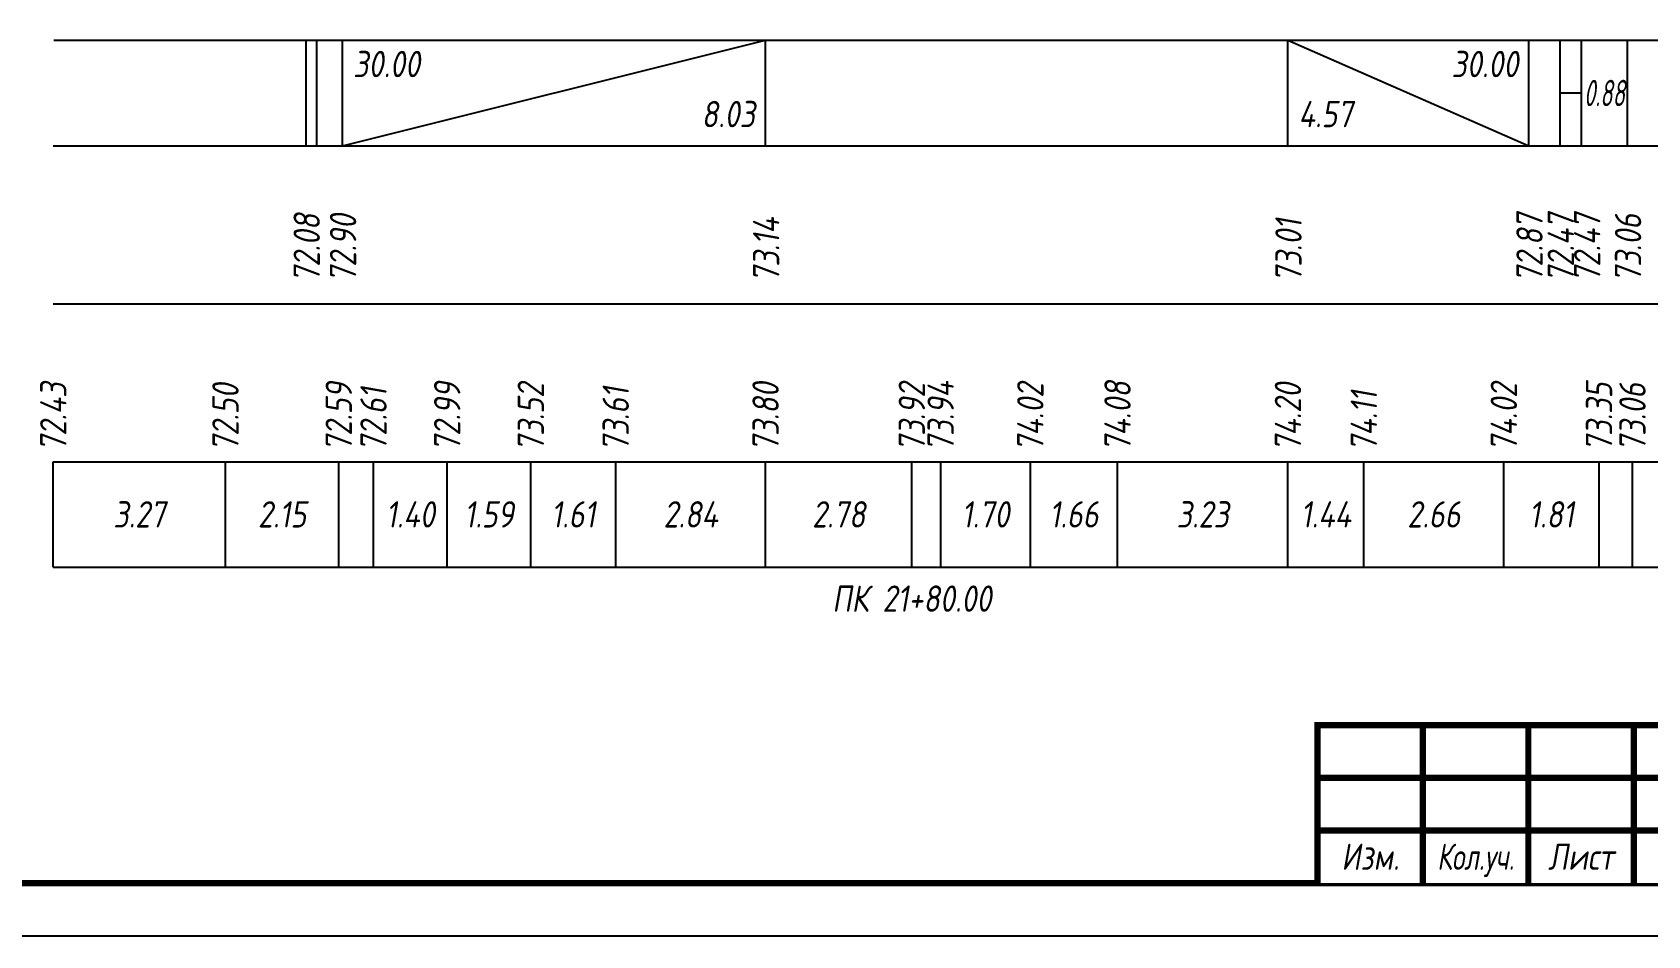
# Model space of a CAD drawing. Extents: x -717 to 1451, y -133302 to 233.
# Drawn here: x 78 to 231.3, y -33834.4 to -33748.7 of the extents above; entities that cross this region are included whole.
import ezdxf
from ezdxf.enums import TextEntityAlignment as Align

# ---------------------------------------------------------------- set-up
doc = ezdxf.new("R2010")
doc.units = 0
for name, color, linetype in [('Зарамочное оформление', 7, 'Continuous'), ('Код_510', 7, 'Continuous'), ('Код_516', 1, 'Continuous'), ('Подписи поперечников', 7, 'Continuous'), ('Таблица', 7, 'Continuous')]:
    doc.layers.add(name, color=color, linetype=linetype)
doc.styles.add('М', font='romand.shx', dxfattribs={"width": 0.8, "oblique": 10, "height": 2.5})

# ---------------------------------------------------------------- blocks, each defined once
blk = doc.blocks.new('Штамп')
at = {"linetype": 'Continuous'}
blk.add_wipeout([(199.95, -411.25), (384.95, -411.25), (384.95, -426.25), (199.95, -426.25)], dxfattribs=at).dxf.layer = 'Зарамочное оформление'
at = {"layer": 'Зарамочное оформление', "linetype": 'Continuous', "lineweight": -3, "const_width": 0.6, "flags": 128}
for points in [[(199.95, -426.25), (199.95, -411.25), (384.95, -411.25)], [(209.95, -411.25), (209.95, -426.25)], [(219.95, -411.25), (219.95, -426.25)], [(229.95, -411.25), (229.95, -426.25)], [(199.95, -416.25), (264.95, -416.25)], [(199.95, -421.25), (264.95, -421.25)]]:
    blk.add_lwpolyline(points, dxfattribs=at)
at = {"layer": 'Зарамочное оформление', "linetype": 'Continuous', "style": 'М', "oblique": 10}
for s, width, p in [('Изм.', 0.8, (204.95, -423.75)), ('Кол.уч.', 0.7, (214.95, -423.75)), ('Лист', 0.8, (224.95, -423.75))]:
    blk.add_text(s, height=2.5, dxfattribs=dict(at, width=width)).set_placement(p, align=Align.MIDDLE_CENTER)
blk = doc.blocks.new('шифр')
blk.add_blockref('Штамп', (0, -33463))

msp = doc.modelspace()

# ---------------------------------------------------------------- linework, layer by layer
at = {"flags": 128}
msp.add_lwpolyline([(-30.054, -33834.421), (389.946, -33834.421), (389.946, -33537.421), (-30.054, -33537.421)], close=True, dxfattribs=at)
at = {"const_width": 0.6, "flags": 128}
msp.add_lwpolyline([(-10.054, -33829.421), (384.946, -33829.421), (384.946, -33542.421), (-10.054, -33542.421)], close=True, dxfattribs=at)
at = {"layer": 'Код_510'}
for p, q in [((79.946, -33799.421), (79.946, -33789.421)), ((96.286, -33799.421), (96.286, -33789.421)), ((107.041, -33799.421), (107.041, -33789.421)), ((110.339, -33799.421), (110.339, -33789.421)), ((117.33, -33799.421), (117.33, -33789.421)), ((125.272, -33799.421), (125.272, -33789.421)), ((133.331, -33799.421), (133.331, -33789.421)), ((147.554, -33799.421), (147.554, -33789.421)), ((161.432, -33799.421), (161.432, -33789.421)), ((164.171, -33799.421), (164.171, -33789.421)), ((172.682, -33799.421), (172.682, -33789.421)), ((180.959, -33799.421), (180.959, -33789.421)), ((197.133, -33799.421), (197.133, -33789.421)), ((204.336, -33799.421), (204.336, -33789.421)), ((217.627, -33799.421), (217.627, -33789.421)), ((226.662, -33799.421), (226.662, -33789.421)), ((229.838, -33799.421), (229.838, -33789.421))]:
    msp.add_line(p, q, dxfattribs=at)
at = {"layer": 'Код_516'}
for p, q in [((103.946, -33759.421), (103.946, -33749.421)), ((104.946, -33759.421), (104.946, -33749.421)), ((104.946, -33759.421), (104.946, -33749.421)), ((107.395, -33759.421), (107.395, -33749.421)), ((107.395, -33759.421), (147.554, -33749.421)), ((147.554, -33759.421), (147.554, -33749.421)), ((197.133, -33759.421), (197.133, -33749.421)), ((197.133, -33749.421), (220.008, -33759.421)), ((220.008, -33759.421), (220.008, -33749.421)), ((222.981, -33759.421), (222.981, -33749.421)), ((224.981, -33759.421), (224.981, -33749.421)), ((229.363, -33759.421), (229.363, -33749.421)), ((222.981, -33754.421), (224.981, -33754.421))]:
    msp.add_line(p, q, dxfattribs=at)
at = {"layer": 'Таблица'}
for p, q in [((80, -33749.421), (254.417, -33749.421)), ((79.946, -33759.421), (254.363, -33759.421)), ((79.946, -33774.421), (254.363, -33774.421)), ((79.946, -33789.421), (254.363, -33789.421)), ((79.946, -33799.421), (254.363, -33799.421))]:
    msp.add_line(p, q, dxfattribs=at)

# ---------------------------------------------------------------- texts
at = {"layer": 'Код_510', "style": 'М', "oblique": 10, "width": 0.8}
for s, p in [('72.43', (79.946, -33788.421)), ('72.50', (96.286, -33788.421)), ('72.59', (107.041, -33788.421)), ('72.61', (110.339, -33788.421)), ('72.99', (117.33, -33788.421)), ('73.52', (125.272, -33788.421)), ('73.61', (133.331, -33788.421)), ('73.80', (147.554, -33788.421)), ('73.92', (161.432, -33788.421)), ('73.94', (164.171, -33788.421)), ('74.02', (172.682, -33788.421)), ('74.08', (180.959, -33788.421)), ('74.20', (197.133, -33788.421)), ('74.02', (217.627, -33788.421)), ('73.35', (226.662, -33788.421)), ('73.06', (229.838, -33788.421)), ('74.11', (204.336, -33788.421))]:
    msp.add_text(s, height=2.5, rotation=90, dxfattribs=at).set_placement(p, align=Align.MIDDLE_LEFT)
for s, p in [('3.27', (88.116, -33794.421)), ('2.15', (101.664, -33794.421)), ('1.40', (113.835, -33794.421)), ('1.59', (121.301, -33794.421)), ('1.61', (129.301, -33794.421)), ('2.84', (140.442, -33794.421)), ('2.78', (154.493, -33794.421)), ('1.70', (168.426, -33794.421)), ('1.66', (176.82, -33794.421)), ('3.23', (189.046, -33794.421)), ('1.44', (200.735, -33794.421)), ('2.66', (210.982, -33794.421)), ('1.81', (222.145, -33794.421))]:
    msp.add_text(s, height=2.5, dxfattribs=at).set_placement(p, align=Align.MIDDLE_CENTER)
at = {"layer": 'Код_516', "style": 'М', "oblique": 10, "width": 0.8}
msp.add_text('30.00', height=2.5, dxfattribs=at).set_placement((108.395, -33750.421), align=Align.TOP_LEFT)
msp.add_text('30.00', height=2.5, dxfattribs=at).set_placement((219.008, -33750.421), align=Align.TOP_RIGHT)
at = {"layer": 'Код_516', "style": 'М', "oblique": 10, "width": 0.6}
msp.add_text('0.88', height=2.5, dxfattribs=at).set_placement((227.172, -33754.421), align=Align.MIDDLE_CENTER)
at = {"layer": 'Код_516', "style": 'М', "oblique": 10, "width": 0.8}
msp.add_text('8.03', height=2.5, dxfattribs=at).set_placement((146.554, -33758.421), align=Align.BOTTOM_RIGHT)
msp.add_text('4.57', height=2.5, dxfattribs=at).set_placement((198.133, -33758.421), align=Align.BOTTOM_LEFT)
for s, p in [('72.08', (104, -33772.371)), ('72.90', (107.45, -33772.371)), ('73.14', (147.609, -33772.371)), ('73.01', (197.188, -33772.371)), ('72.87', (220.062, -33772.371)), ('72.47', (223.035, -33772.371)), ('72.47', (225.535, -33772.371)), ('73.06', (229.417, -33772.371))]:
    msp.add_text(s, height=2.5, rotation=90, dxfattribs=at).set_placement(p, align=Align.MIDDLE_LEFT)
at = {"layer": 'Подписи поперечников', "style": 'М', "oblique": 10, "width": 0.8}
msp.add_text('ПК 21+80.00', height=2.5, dxfattribs=at).set_placement((161.432, -33804.421), align=Align.BOTTOM_CENTER)

# ---------------------------------------------------------------- next in the draw order: block references
msp.add_blockref('шифр', (0, 59.829))

doc.saveas('drawing.dxf')
